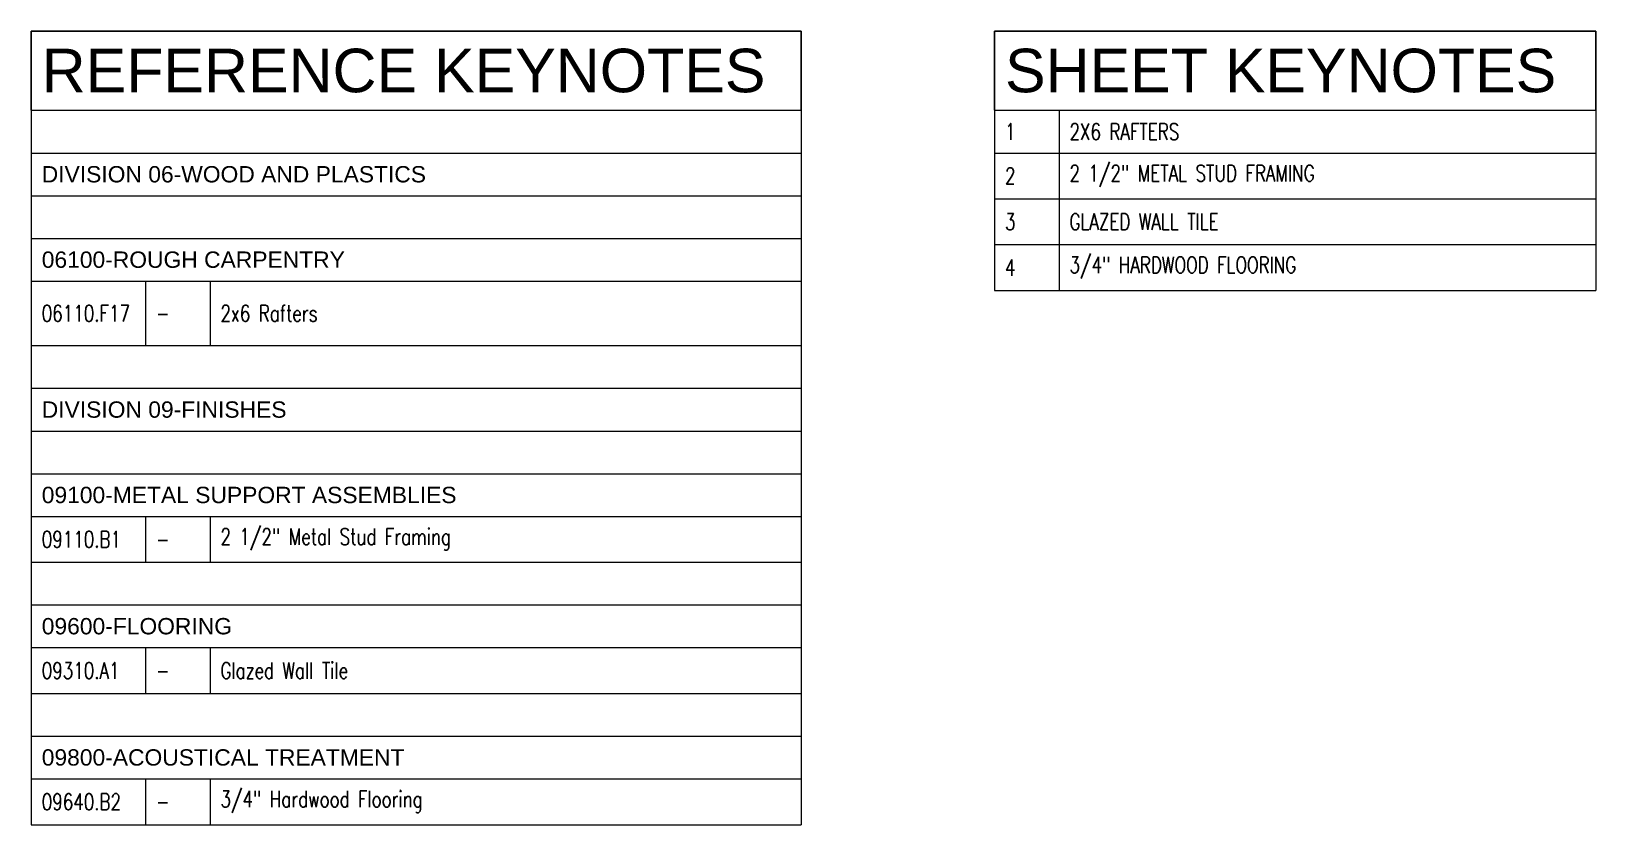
# Model space of a CAD drawing. Header units: inches. Extents: x 5 to 867, y 10 to 447.
import ezdxf

# ---------------------------------------------------------------- set-up
doc = ezdxf.new("R2010")
doc.units = ezdxf.units.IN
doc.header["$LTSCALE"] = 0.5
doc.header["$MEASUREMENT"] = 0
doc.styles.add('Schedule-Header', font='arial.ttf')
doc.styles.add('Title-Fine', font='romans.shx', dxfattribs={"width": 0.75})

# ---------------------------------------------------------------- blocks, each defined once
blk = doc.blocks.new('*T4')
at = {"color": 0, "linetype": 'ByBlock', "lineweight": -2, "transparency": 16777216}
for p, q in [((0, 0), (424.03, 0)), ((0, 0), (0, -43.52)), ((424.03, 0), (424.03, -43.52))]:
    blk.add_line(p, q, dxfattribs=at)
at = {"layer": 'Defpoints', "color": 8, "linetype": 'ByBlock', "lineweight": 0, "transparency": 16777216}
for p, q in [((0, -43.52), (424.03, -43.52)), ((0, -43.52), (0, -436.98)), ((424.03, -43.52), (424.03, -436.98)), ((0, -67.04), (424.03, -67.04)), ((0, -90.56), (424.03, -90.56)), ((0, -114.08), (424.03, -114.08)), ((0, -137.6), (424.03, -137.6)), ((62.92, -137.6), (62.92, -173.12)), ((98.44, -137.6), (98.44, -173.12)), ((0, -173.12), (424.03, -173.12)), ((0, -196.64), (424.03, -196.64)), ((0, -220.16), (424.03, -220.16)), ((0, -243.68), (424.03, -243.68)), ((0, -267.2), (424.03, -267.2)), ((62.92, -267.2), (62.92, -292.43)), ((98.44, -267.2), (98.44, -292.43)), ((0, -292.43), (424.03, -292.43)), ((0, -315.95), (424.03, -315.95)), ((0, -339.47), (424.03, -339.47)), ((62.92, -339.47), (62.92, -364.71)), ((98.44, -339.47), (98.44, -364.71)), ((0, -364.71), (424.03, -364.71)), ((0, -388.23), (424.03, -388.23)), ((0, -411.75), (424.03, -411.75)), ((62.92, -411.75), (62.92, -436.98)), ((98.44, -411.75), (98.44, -436.98)), ((0, -436.98), (424.03, -436.98))]:
    blk.add_line(p, q, dxfattribs=at)
at = {"color": 0, "transparency": 16777216, "attachment_point": 4}
for s, insert, char_height, width, style in [('REFERENCE KEYNOTES', (5.76, -21.76), 24, 412.5117, 'Schedule-Header'), ('DIVISION 06-WOOD AND PLASTICS', (5.76, -78.8), 9, 412.5117, 'Schedule-Header'), ('06100-ROUGH CARPENTRY', (5.76, -125.84), 9, 412.5117, 'Schedule-Header'), ('06110.F17', (5.76, -155.36), 9, 51.4029, 'Title-Fine'), ('2x6 Rafters', (104.2, -155.36), 9, 314.0688, 'Title-Fine'), ('-', (68.68, -155.36), 9, 24, 'Title-Fine'), ('DIVISION 09-FINISHES', (5.76, -208.4), 9, 412.5117, 'Schedule-Header'), ('09100-METAL SUPPORT ASSEMBLIES', (5.76, -255.44), 9, 412.5117, 'Schedule-Header'), ('09110.B1', (5.76, -279.82), 9, 51.4029, 'Title-Fine'), ('2 1/2" Metal Stud Framing', (104.2, -279.82), 9, 314.0688, 'Title-Fine'), ('-', (68.68, -279.82), 9, 24, 'Title-Fine'), ('09600-FLOORING', (5.76, -327.71), 9, 412.5117, 'Schedule-Header'), ('09310.A1', (5.76, -352.09), 9, 51.4029, 'Title-Fine'), ('-', (68.68, -352.09), 9, 24, 'Title-Fine'), ('Glazed Wall Tile', (104.2, -352.09), 9, 314.0688, 'Title-Fine'), ('09800-ACOUSTICAL TREATMENT', (5.76, -399.99), 9, 412.5117, 'Schedule-Header'), ('09640.B2', (5.76, -424.37), 9, 51.4029, 'Title-Fine'), ('3/4" Hardwood Flooring', (104.2, -424.37), 9, 314.0688, 'Title-Fine'), ('-', (68.68, -424.37), 9, 24, 'Title-Fine')]:
    blk.add_mtext(s, dxfattribs=dict(at, insert=insert, char_height=char_height, width=width, style=style))
blk = doc.blocks.new('*T5')
at = {"color": 0, "linetype": 'ByBlock', "lineweight": -2, "transparency": 16777216}
for p, q in [((0, 0), (331.12, 0)), ((0, 0), (0, -43.52)), ((331.12, 0), (331.12, -43.52))]:
    blk.add_line(p, q, dxfattribs=at)
at = {"layer": 'Defpoints', "color": 8, "linetype": 'ByBlock', "lineweight": 0, "transparency": 16777216}
for p, q in [((0, -43.52), (331.12, -43.52)), ((0, -43.52), (0, -142.74)), ((35.52, -43.52), (35.52, -142.74)), ((331.12, -43.52), (331.12, -142.74)), ((0, -67.04), (331.12, -67.04)), ((0, -92.27), (331.12, -92.27)), ((0, -117.51), (331.12, -117.51)), ((0, -142.74), (331.12, -142.74))]:
    blk.add_line(p, q, dxfattribs=at)
at = {"color": 0, "transparency": 16777216, "attachment_point": 4}
for s, insert, char_height, width, style in [('SHEET KEYNOTES', (5.76, -21.76), 24, 319.6042, 'Schedule-Header'), ('1', (5.76, -55.28), 9, 24, 'Title-Fine'), ('2X6 RAFTERS', (41.28, -55.28), 9, 284.0842, 'Title-Fine'), ('2', (5.76, -79.66), 9, 24, 'Title-Fine'), ('2 1/2" METAL STUD FRAMING', (41.28, -79.66), 9, 284.0842, 'Title-Fine'), ('3', (5.76, -104.89), 9, 24, 'Title-Fine'), ('GLAZED WALL TILE', (41.28, -104.89), 9, 284.0842, 'Title-Fine'), ('4', (5.76, -130.13), 9, 24, 'Title-Fine'), ('3/4" HARDWOOD FLOORING', (41.28, -130.13), 9, 284.0842, 'Title-Fine')]:
    blk.add_mtext(s, dxfattribs=dict(at, insert=insert, char_height=char_height, width=width, style=style))

msp = doc.modelspace()

# ---------------------------------------------------------------- block references
for name, p in [('*T4', (4.85, 446.79)), ('*T5', (535.44, 446.79))]:
    msp.add_blockref(name, p)

doc.saveas('drawing.dxf')
